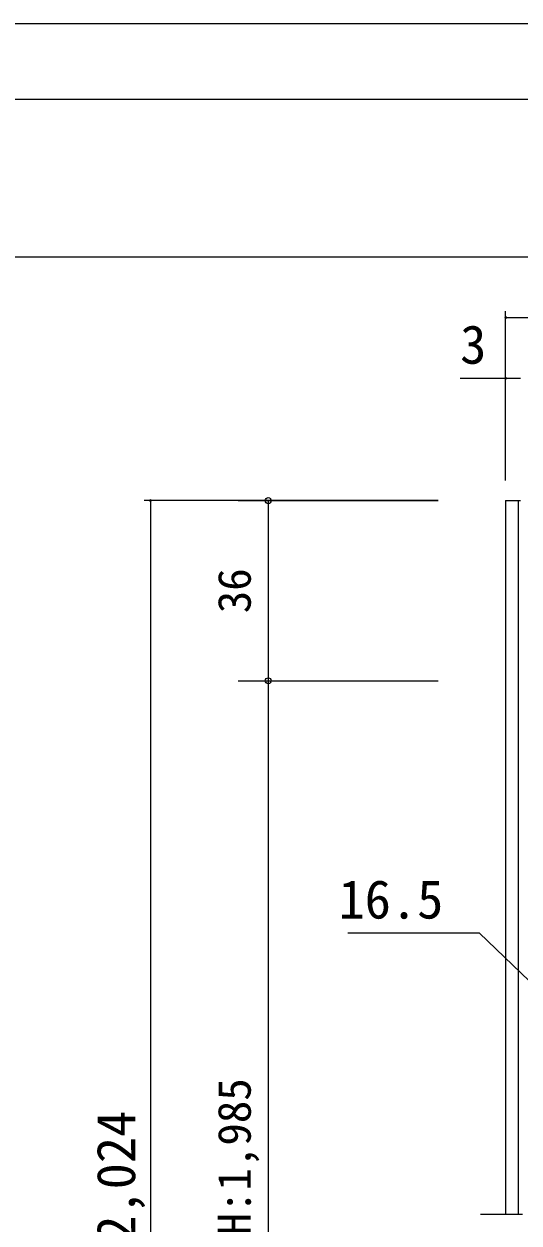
# Model space of a CAD drawing. Units: millimetres on the paper, enlarged 10 times, with parts at other scales. Extents: x -2000 to 2000, y -1385 to 1385.
# Drawn here: x -1383 to -1053, y 586 to 1385 of the extents above; entities that cross this region are included whole.
import ezdxf
from ezdxf.enums import TextEntityAlignment as Align

# ---------------------------------------------------------------- set-up
doc = ezdxf.new("R2010")
doc.units = ezdxf.units.MM
doc.header["$LTSCALE"] = 10
doc.header["$PDMODE"] = 32
doc.header["$PDSIZE"] = 4
doc.linetypes.add('DOUBLE_CHAIN2', pattern=[12.8, 9, -1, 0.6, -0.6, 0.6, -1])
for name, color, linetype, lineweight in [('1-0_H-SYM', 7, 'Continuous', 20), ('1-1_0', 7, 'Continuous', 20), ('2-0_18', 7, 'Continuous', 18)]:
    doc.layers.add(name, color=color, linetype=linetype, lineweight=lineweight)
doc.styles.add('ＭＳ ゴシック', font='')
doc.styles.get('ＭＳ ゴシック').set_extended_font_data('MS Gothic')

msp = doc.modelspace()

# ---------------------------------------------------------------- linework, layer by layer
at = {"layer": '1-0_H-SYM'}
for p, q in [((-1950, 1335), (380, 1335)), ((-1950, 1230), (380, 1230))]:
    msp.add_line(p, q, dxfattribs=at)
at = {"layer": '1-1_0'}
for p, q in [((-1950, 1335), (380, 1335)), ((-1950, 1230), (380, 1230))]:
    msp.add_line(p, q, dxfattribs=at)
msp.add_lwpolyline([(-2000, -1385), (2000, -1385), (2000, 1385), (-2000, 1385)], close=True, dxfattribs=at)
at = {"layer": '2-0_18', "color": 4, "lineweight": 9}
for p, q in [((-1062, 1153.09), (-1062, 1193.67)), ((-1062, 1189.51), (-555.33, 1189.51)), ((-1062, 1080.84), (-1062, 1153.09)), ((-1107, 1067.5), (-1302.58, 1067.5)), ((-1298.42, 1067.5), (-1298.42, 123.68)), ((-1240.07, 1067.5), (-1107, 1067.5)), ((-1220.07, 1067.5), (-1220.07, 947.5)), ((-1240.07, 947.5), (-1107, 947.5)), ((-1220.07, 947.5), (-1220.07, 133.68)), ((-1079.31, 779.33), (-1167.03, 779.33)), ((-1024.5, 726.5), (-1079.31, 779.33))]:
    msp.add_line(p, q, dxfattribs=at)
at = {"layer": '2-0_18', "lineweight": 20}
for p, q in [((-1062, 1067.5), (-1052, 1067.5)), ((-1062, 1067.5), (-1062, 592.02)), ((-1053.67, 1067.5), (-1053.67, 592.02))]:
    msp.add_line(p, q, dxfattribs=at)
at = {"layer": '2-0_18', "linetype": 'DOUBLE_CHAIN2', "lineweight": 20}
msp.add_line((-538.67, 592.02), (-1078.67, 592.02), dxfattribs=at)
at = {"layer": '2-0_18', "color": 4, "lineweight": 9}
msp.add_lwpolyline([(-1052, 1148.92), (-1062, 1148.92), (-1092.28, 1148.92)], dxfattribs=at)
for centre, start, end in [((-1062, 1189.51), 0, 180), ((-1062, 1189.51), 180, 0), ((-1062, 1148.92), 0, 180), ((-1062, 1148.92), 180, 0), ((-1298.42, 1067.5), 90, 270), ((-1298.42, 1067.5), 270, 90)]:
    msp.add_arc(centre, 0.521, start, end, dxfattribs=at)
at = {"layer": '2-0_18', "color": 4}
for p in [(-1220.07, 1067.5), (-1220.07, 947.5)]:
    msp.add_point(p, dxfattribs=at)

# ---------------------------------------------------------------- texts
at = {"layer": '2-0_18', "style": 'ＭＳ ゴシック'}
for s, p in [('3', (-1092.28, 1151)), ('16.5', (-1173.28, 781.41))]:
    msp.add_text(s, height=25.66, dxfattribs=at).set_placement(p, align=Align.BOTTOM_LEFT)
for s, height, p in [('36', 21.99, (-1225.07, 992.5)), ('枠内IH:1,985', 21.99, (-1225.07, 503.09)), ('枠外H:2,024', 25.66, (-1300.92, 468.93))]:
    msp.add_text(s, height=height, rotation=90, dxfattribs=at).set_placement(p, align=Align.BOTTOM_LEFT)

doc.saveas('drawing.dxf')
